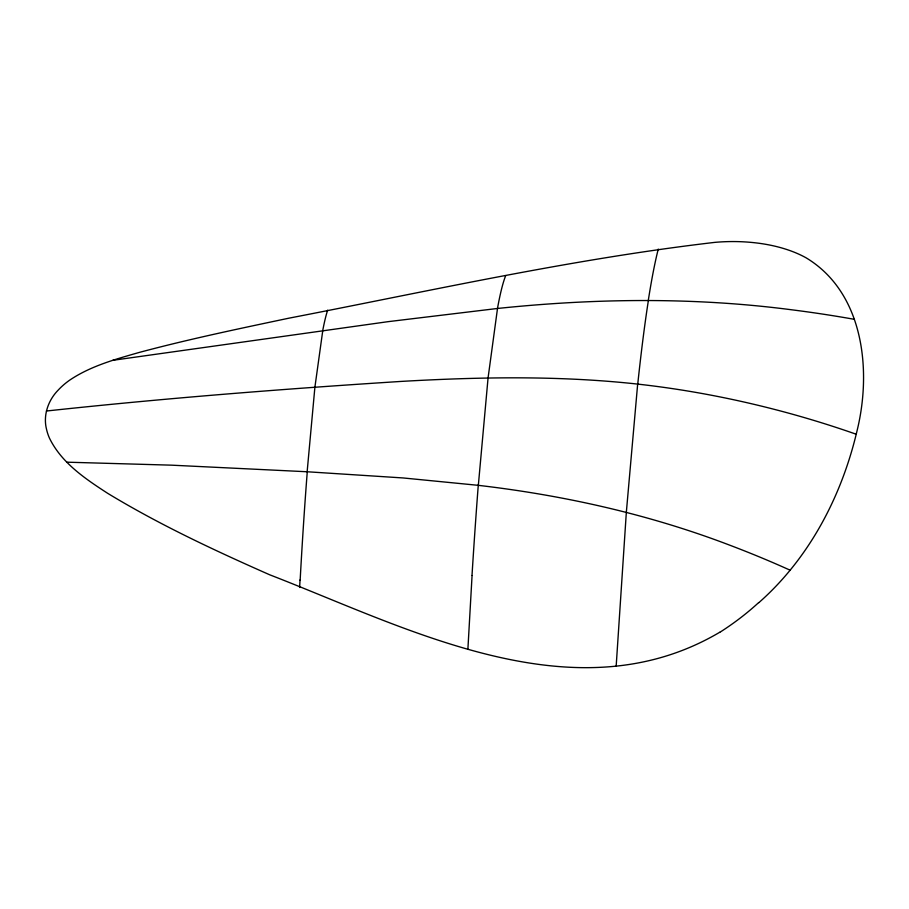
<?xml version="1.0" encoding="UTF-8"?>
<svg xmlns="http://www.w3.org/2000/svg" width="909" height="909" viewBox="0 0 909 909"><rect width="100%" height="100%" fill="white"/><g stroke="black" fill="none" stroke-linecap="round" stroke-linejoin="round"><path stroke-width="1.36" d="M467.896 649.117L472.066 575.567M299.64 587.475L300.038 579.965M616.177 666.058L626.335 512.369L637.663 384.098C559.137 375.474 479.895 376.928 401.153 381.416C282.733 388.984 164.404 398.267 46.427 411.016M790.08 570.17A698.862 454.239 17.8 0 0 730.325 545.4C649.401 514.414 564.307 495.371 478.339 485.338L488.053 378.042L497.507 308.469C595.054 298.288 693.794 297.061 791.194 309.73A892.547 604.235 -3.1 0 1 854.199 319.298M66.891 462.181L171.585 465.169L307.14 471.76L314.889 387.268L322.752 330.728M758.845 602.656C809.328 558.183 841.7 496.064 856.971 431.105C871.901 370.952 864.016 292.755 806.147 257.849A99.785 73.447 -3.3 0 0 793.852 252.054C777.4 245.578 759.754 242.612 742.153 241.76A151.099 111.228 -3.3 0 0 714.906 242.362C571.602 259.088 430.468 290.846 288.926 318.173C238.828 328.751 188.663 339.205 139.179 352.453C115.125 359.35 90.321 366.111 69.391 380.348A80.753 59.449 -3.3 0 0 57.96 390.347C48.143 400.437 43.007 415.277 46.495 429.15A85.946 63.266 -3.3 0 0 49.416 438.047C61.426 462.817 85.196 478.748 107.648 493.303C159.416 524.709 214.444 550.388 269.768 574.818C408.732 628.574 575.011 717.633 719.701 632.278M112.909 360.294L388.109 321.661L497.507 308.469M307.14 471.76L403.119 477.952L478.339 485.338M637.663 384.098C689.317 389.836 740.471 399.892 790.557 413.686A729.87 490.746 5.8 0 1 856.233 434.241M758.685 602.565A291.982 214.933 -3.3 0 1 719.78 632.346M322.752 330.478A290.096 22.861 -88.3 0 1 327.66 310.174M300.14 580.408A494.939 38.61 -88.3 0 1 307.208 472.555M472.021 575.227A677.125 53.04 -88.3 0 1 478.293 484.952M497.496 308.378A365.02 28.861 -88.4 0 1 505.654 275.768M637.698 384.587A553.524 43.609 -88.3 0 1 648.322 300.879M648.31 300.3A549.945 43.337 -88.3 0 1 658.264 249.077"/></g></svg>
